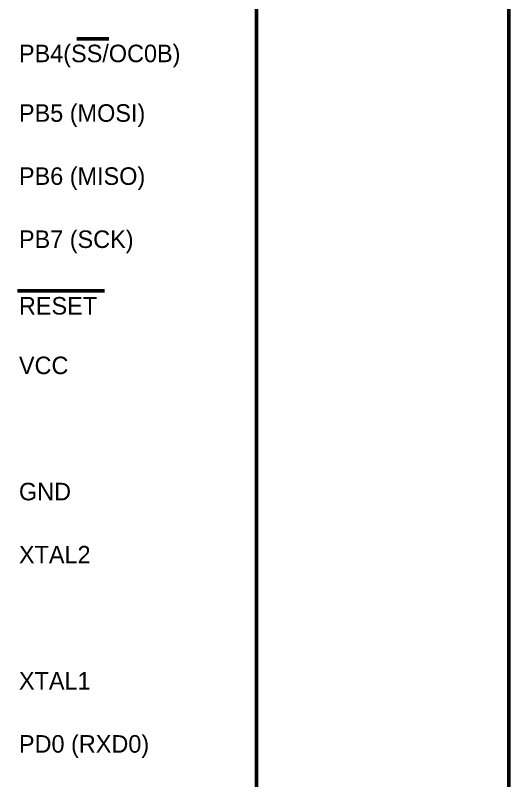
# Model space of a CAD drawing. Extents: x 0 to 594, y 0 to 420.
# Drawn here: x 273.4 to 312.7, y 299.9 to 360.6 of the extents above; entities that cross this region are included whole.
import ezdxf

# ---------------------------------------------------------------- set-up
doc = ezdxf.new("R2010")
doc.units = 0
doc.layers.add('SHEET', color=255, linetype='CONTINUOUS')

msp = doc.modelspace()

# ---------------------------------------------------------------- linework, layer by layer
at = {"layer": 'SHEET', "const_width": 0.3}
for points in [[(292.503, 382.493), (292.503, 257.497)], [(312.506, 257.497), (312.506, 382.493)], [(279.514, 358.762), (278.246, 358.762)], [(280.799, 358.762), (279.514, 358.762)], [(275.051, 338.766), (273.523, 338.766)], [(276.458, 338.766), (275.051, 338.766)], [(277.726, 338.766), (276.458, 338.766)], [(279.132, 338.766), (277.726, 338.766)], [(280.469, 338.766), (279.132, 338.766)]]:
    msp.add_lwpolyline(points, dxfattribs=at)

# ---------------------------------------------------------------- texts
at = {"layer": 'SHEET'}
for s, height, p in [('PB4(SS/OC0B)', 1.38981, (273.662, 356.903)), ('PB5 (MOSI)', 1.3898, (273.662, 352.177)), ('PB6 (MISO)', 1.3898, (273.662, 347.174)), ('PB7 (SCK)', 1.3898, (273.662, 342.171)), ('RESET', 1.3898, (273.662, 336.889)), ('VCC', 1.3898, (273.662, 332.164)), ('GND', 1.3898, (273.662, 322.158)), ('XTAL2', 1.3898, (273.662, 317.154)), ('XTAL1', 1.3898, (273.662, 307.148)), ('PD0 (RXD0)', 1.3898, (273.662, 302.144))]:
    msp.add_text(s, height=height, dxfattribs=at).set_placement(p)

doc.saveas('drawing.dxf')
